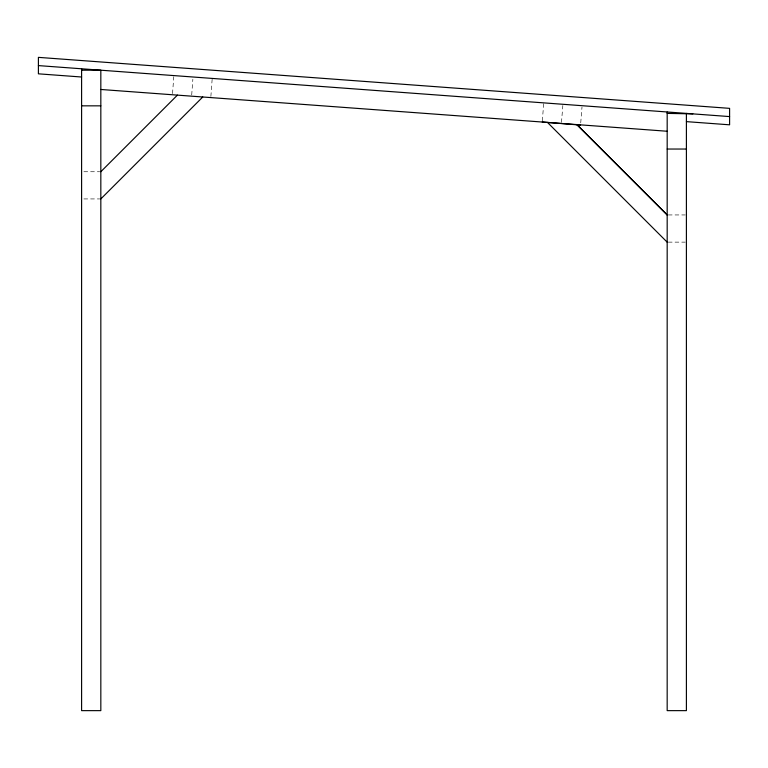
<?xml version="1.0" encoding="UTF-8"?>
<svg xmlns="http://www.w3.org/2000/svg" width="768" height="768" viewBox="0 0 768 768"><rect width="100%" height="100%" fill="white"/><g stroke="black" fill="none" stroke-linecap="round" stroke-linejoin="round"><path stroke-width="0.58" stroke-dasharray="3.84 2.88" d="M172.531 93.629L173.779 76.714M191.702 95.04L192.864 79.258M210.874 96.461L212.208 78.413M542.314 120.912L543.763 102.845M561.485 122.448L562.838 105.504M580.733 122.851L582 107.04M83.866 171.744L99.696 171.744M83.866 198.931L99.696 198.931M668.304 214.944L685.267 214.944M668.304 242.131L685.267 242.131"/><path stroke-width="1.15" d="M100.829 171.715L177.418 95.126M100.819 198.931L202.762 96.998M81.6 70.195L100.829 70.195L100.829 710.64L81.6 710.64L81.6 68.784M81.6 105.84L100.829 105.84M667.171 113.395L692.861 113.875M667.171 149.04L686.4 149.04M38.4 65.597L729.6 116.582M81.6 77.011L38.4 73.824L38.4 57.36L729.6 108.355L729.6 124.819L686.4 121.632M100.819 89.472L667.181 131.251M542.227 122.006L580.55 125.107M547.469 122.429L667.181 242.16M686.4 113.395L686.4 710.64L667.171 710.64L667.181 111.984M667.171 214.915L577.056 124.8L667.181 214.944"/></g></svg>
